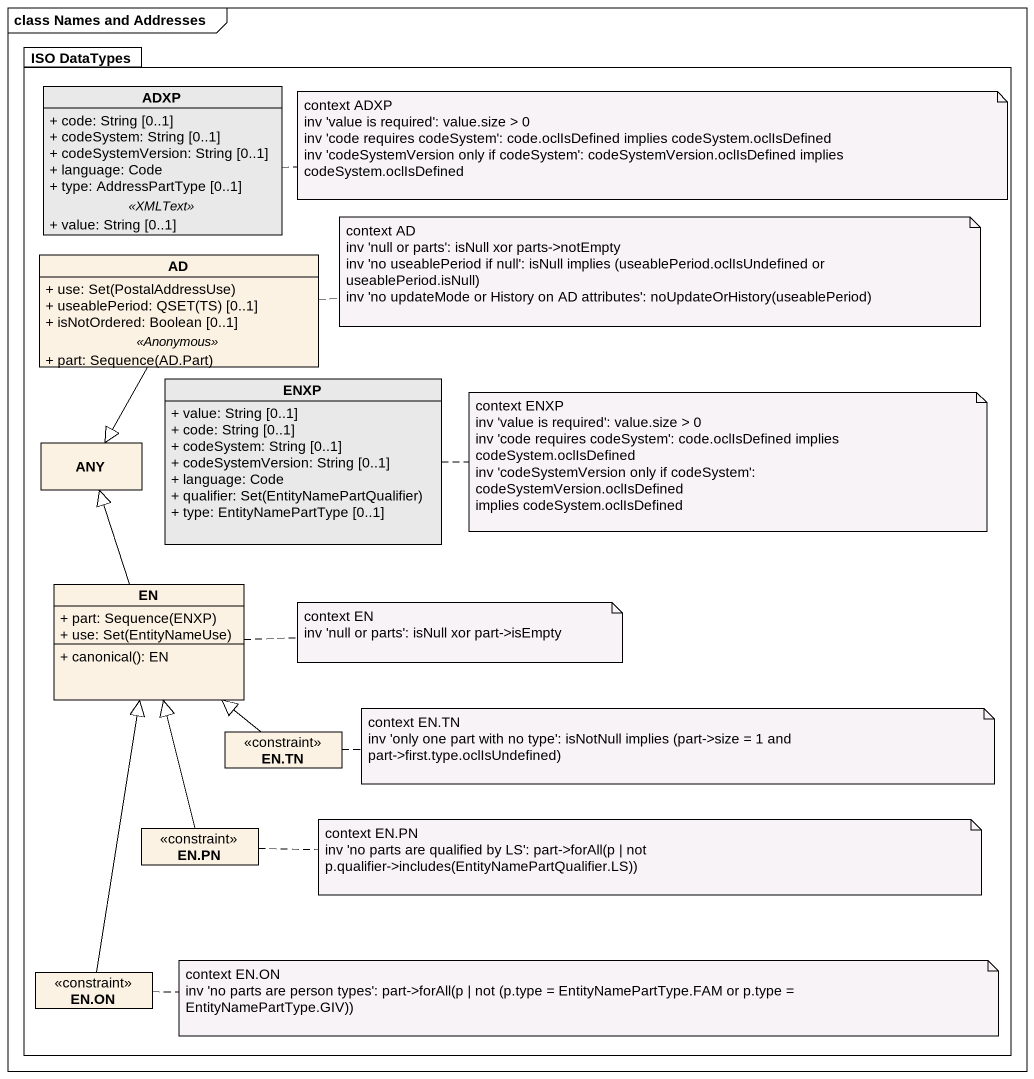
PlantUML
@startuml
mainframe class Names and Addresses
hide circle
hide empty members
skinparam classAttributeIconSize 0
package "ISO DataTypes" as ISO_DataTypes #FFFFFF {
  class ADXP #E9E9E9 {
    + code: String [0..1]
    + codeSystem: String [0..1]
    + codeSystemVersion: String [0..1]
    + language: Code
    + type: AddressPartType [0..1]
    .. <<XMLText>> ..
    + value: String [0..1]
  }
  class AD {
    {field} + use: Set(PostalAddressUse)
    {field} + useablePeriod: QSET(TS) [0..1]
    + isNotOrdered: Boolean [0..1]
    .. <<Anonymous>> ..
    {field} + part: Sequence(AD.Part)
  }
  class ENXP #E9E9E9 {
    + value: String [0..1]
    + code: String [0..1]
    + codeSystem: String [0..1]
    + codeSystemVersion: String [0..1]
    + language: Code
    {field} + qualifier: Set(EntityNamePartQualifier)
    + type: EntityNamePartType [0..1]
  }
  class ANY
  class EN {
    {field} + part: Sequence(ENXP)
    {field} + use: Set(EntityNameUse)
    + canonical(): EN
  }
  class "EN.TN" as EN_TN <<constraint>>
  class "EN.PN" as EN_PN <<constraint>>
  class "EN.ON" as EN_ON <<constraint>>
}
AD --|> ANY
EN -up-|> ANY
EN_TN -up-|> EN
EN_PN -up-|> EN
EN_ON -up-|> EN
note right of ADXP
  context ADXP
  inv 'value is required': value.size > 0
  inv 'code requires codeSystem': code.oclIsDefined implies codeSystem.oclIsDefined
  inv 'codeSystemVersion only if codeSystem': codeSystemVersion.oclIsDefined implies codeSystem.oclIsDefined
end note
note right of AD
  context AD
  inv 'null or parts': isNull xor parts->notEmpty
  inv 'no useablePeriod if null': isNull implies (useablePeriod.oclIsUndefined or useablePeriod.isNull)
  inv 'no updateMode or History on AD attributes': noUpdateOrHistory(useablePeriod)
end note
note right of ENXP
  context ENXP
  inv 'value is required': value.size > 0
  inv 'code requires codeSystem': code.oclIsDefined implies
  codeSystem.oclIsDefined
  inv 'codeSystemVersion only if codeSystem': codeSystemVersion.oclIsDefined
  implies codeSystem.oclIsDefined
end note
note right of EN
  context EN
  inv 'null or parts': isNull xor part->isEmpty
end note
note right of EN_TN
  context EN.TN
  inv 'only one part with no type': isNotNull implies (part->size = 1 and part->first.type.oclIsUndefined)
end note
note right of EN_PN
  context EN.PN
  inv 'no parts are qualified by LS': part->forAll(p | not p.qualifier->includes(EntityNamePartQualifier.LS))
end note
note right of EN_ON
  context EN.ON
  inv 'no parts are person types': part->forAll(p | not (p.type = EntityNamePartType.FAM or p.type = EntityNamePartType.GIV))
end note
@enduml
